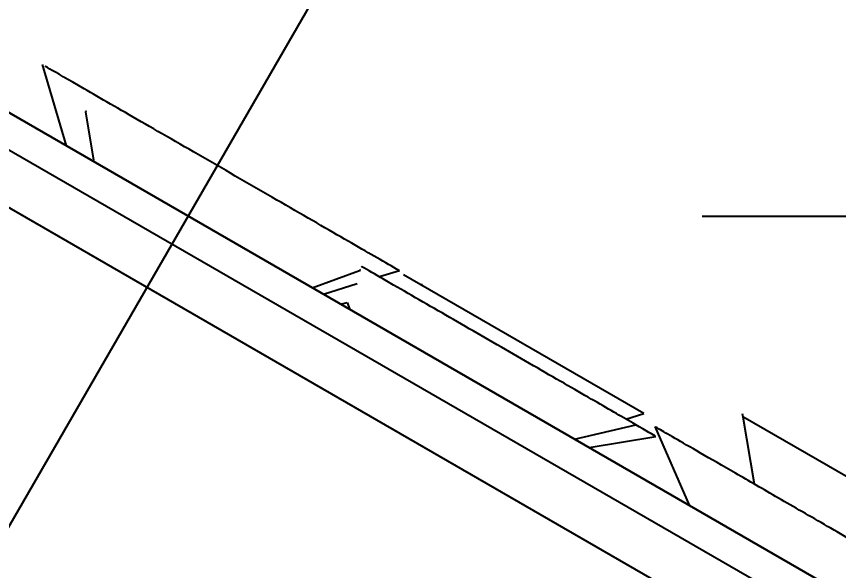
# Model space of a CAD drawing. Header units: millimetres. Extents: x 3916 to 10869, y 6515 to 11511.
# Drawn here: x 7138.74 to 7158.73, y 10257.91 to 10271.38 of the extents above; entities that cross this region are included whole.
import ezdxf

# ---------------------------------------------------------------- set-up
doc = ezdxf.new("R2010")
doc.units = ezdxf.units.MM
doc.header["$LTSCALE"] = 50
doc.header["$PDSIZE"] = -1
doc.linetypes.add('CENTERX2', pattern=[20.32, 12.7, -2.54, 2.54, -2.54])
doc.layers.add('CENTER_LINE', color=1, linetype='CENTERX2')
doc.layers.add('dim', color=4, linetype='Continuous', lineweight=18)
doc.styles.add('SLDTEXTSTYLE0', font='GULIM.TTC')
doc.dimstyles.new('ISO-25', dxfattribs={"dimtxt": 2.5, "dimasz": 2.5, "dimexe": 1.25, "dimexo": 0.625, "dimtad": 1, "dimtxsty": 'SLDTEXTSTYLE0', "dimcen": 2.5, "dimadec": 0, "dimazin": 0, "dimtfac": 1, "dimtmove": 0, "dimatfit": 3, "dimfxl": 0, "dimarcsym": 0})

# ---------------------------------------------------------------- blocks, each defined once
blk = doc.blocks.new('*D26')
at = {"layer": 'Defpoints', "color": 0}
for p in [(7076.309, 10374.327), (7115.34, 8872.803), (7170.485, 8777.288), (7168.471, 8417.732), (7076.309, 7240.741)]:
    blk.add_point(p, dxfattribs=at)
at = {"layer": 'dim', "color": 0, "lineweight": -2, "ltscale": 2}
blk.add_line((7176.735, 8766.463), (7354.177, 8459.124), dxfattribs=at)
blk.add_arc((7076.309, 8940.406), 530.736, 275.39976, 294.60024, dxfattribs=at)
at = {"layer": 'dim', "color": 0}
for points in [[(7301.069, 8450.437), (7293.425, 8465.247), (7341.677, 8480.775)], [(7125.861, 8420.349), (7126.646, 8403.701), (7076.309, 8409.669)]]:
    blk.add_solid(points, dxfattribs=at)
at = {"layer": 'dim', "color": 0, "insert": (7203.612, 8465.304), "char_height": 50, "attachment_point": 5, "rotation": 15, "style": 'SLDTEXTSTYLE0'}
blk.add_mtext('30%%d', dxfattribs=at)
blk = doc.blocks.new('*D35')
at = {"layer": 'Defpoints', "color": 0}
for p in [(7142.913, 10266.529), (7360.887, 10266.529), (7076.309, 9545.787)]:
    blk.add_point(p, dxfattribs=at)
at = {"layer": 'dim', "color": 0, "lineweight": -2, "ltscale": 2}
for p, q in [((7155.413, 10266.529), (7385.887, 10266.529)), ((7360.887, 9595.787), (7360.887, 10216.529)), ((7088.809, 9545.787), (7385.887, 9545.787))]:
    blk.add_line(p, q, dxfattribs=at)
at = {"layer": 'dim', "color": 0}
for points in [[(7369.22, 10216.529), (7352.554, 10216.529), (7360.887, 10266.529)], [(7352.554, 9595.787), (7369.22, 9595.787), (7360.887, 9545.787)]]:
    blk.add_solid(points, dxfattribs=at)
at = {"layer": 'dim', "color": 0, "insert": (7318.637, 9906.158), "char_height": 50, "attachment_point": 5, "rotation": 90, "style": 'SLDTEXTSTYLE0'}
blk.add_mtext('720,74', dxfattribs=at)
blk = doc.blocks.new('*D37')
at = {"layer": 'Defpoints', "color": 0}
for p in [(7269.115, 10680.896), (7076.309, 10374.327), (7170.485, 10314.286), (7115.34, 10218.771), (7076.309, 7240.741)]:
    blk.add_point(p, dxfattribs=at)
at = {"layer": 'dim', "color": 0, "lineweight": -2, "ltscale": 2}
for p, q in [((7076.309, 10386.827), (7076.309, 10739.893)), ((7176.735, 10325.111), (7370.672, 10661.019))]:
    blk.add_line(p, q, dxfattribs=at)
blk.add_arc((7076.309, 10151.168), 563.725, 65.08356, 84.91644, dxfattribs=at)
at = {"layer": 'dim', "color": 0}
for points in [[(7126.63, 10721.001), (7125.891, 10704.351), (7076.309, 10714.893)], [(7309.962, 10655.029), (7317.647, 10669.818), (7358.172, 10639.368)]]:
    blk.add_solid(points, dxfattribs=at)
at = {"layer": 'dim', "color": 0, "insert": (7232.274, 10733.235), "char_height": 50, "attachment_point": 5, "rotation": 345, "style": 'SLDTEXTSTYLE0'}
blk.add_mtext('30%%d', dxfattribs=at)
blk = doc.blocks.new('*D39')
at = {"layer": 'Defpoints', "color": 0}
for p in [(7142.913, 10504.327), (7142.913, 10266.529), (7076.309, 9817.851)]:
    blk.add_point(p, dxfattribs=at)
at = {"layer": 'dim', "color": 0, "lineweight": -2, "ltscale": 2}
for p, q in [((7076.309, 9830.351), (7076.309, 10529.327)), ((7142.913, 10279.029), (7142.913, 10529.327)), ((7026.309, 10504.327), (6976.309, 10504.327)), ((7076.309, 10504.327), (7142.913, 10504.327)), ((7192.913, 10504.327), (7399.013, 10504.327))]:
    blk.add_line(p, q, dxfattribs=at)
at = {"layer": 'dim', "color": 0}
for points in [[(7026.309, 10495.994), (7026.309, 10512.66), (7076.309, 10504.327)], [(7192.913, 10512.66), (7192.913, 10495.994), (7142.913, 10504.327)]]:
    blk.add_solid(points, dxfattribs=at)
at = {"layer": 'dim', "color": 0, "insert": (7320.963, 10546.577), "char_height": 50, "attachment_point": 5, "style": 'SLDTEXTSTYLE0'}
blk.add_mtext('66,6', dxfattribs=at)
blk = doc.blocks.new('*D40')
at = {"layer": 'Defpoints', "color": 0}
for p in [(7076.309, 10504.327), (7009.706, 10266.529), (7076.309, 9776.781)]:
    blk.add_point(p, dxfattribs=at)
at = {"layer": 'dim', "color": 0, "lineweight": -2, "ltscale": 2}
for p, q in [((7009.706, 10279.029), (7009.706, 10529.327)), ((7076.309, 9789.281), (7076.309, 10529.327)), ((7009.706, 10504.327), (6728.333, 10504.327)), ((6959.706, 10504.327), (6909.706, 10504.327)), ((7009.706, 10504.327), (7076.309, 10504.327)), ((7126.309, 10504.327), (7176.309, 10504.327))]:
    blk.add_line(p, q, dxfattribs=at)
at = {"layer": 'dim', "color": 0}
for points in [[(6959.706, 10495.994), (6959.706, 10512.66), (7009.706, 10504.327)], [(7126.309, 10512.66), (7126.309, 10495.994), (7076.309, 10504.327)]]:
    blk.add_solid(points, dxfattribs=at)
at = {"layer": 'dim', "color": 0, "insert": (6806.383, 10546.577), "char_height": 50, "attachment_point": 5, "style": 'SLDTEXTSTYLE0'}
blk.add_mtext('66,6', dxfattribs=at)

msp = doc.modelspace()

# ---------------------------------------------------------------- linework, layer by layer
at = {"color": 7, "linetype": 'Continuous', "lineweight": 25}
for p, q in [((7115.332, 10282.452), (7171.385, 10250.09)), ((7114.939, 10281.772), (7170.992, 10249.409)), ((7114.332, 10280.72), (7170.385, 10248.358)), ((7139.368, 10270.213), (7139.948, 10268.24)), ((7140.419, 10269.077), (7140.424, 10269.052)), ((7140.436, 10269.068), (7140.419, 10269.077)), ((7140.633, 10267.845), (7140.424, 10269.052)), ((7145.932, 10264.785), (7147.083, 10265.208)), ((7147.083, 10265.208), (7147.106, 10265.216)), ((7147.106, 10265.216), (7147.09, 10265.226)), ((7148.05, 10265.2), (7147.567, 10265.05)), ((7153.993, 10261.725), (7148.15, 10265.098)), ((7147.026, 10264.881), (7146.209, 10264.625)), ((7148.562, 10264.86), (7148.616, 10264.873)), ((7146.617, 10264.39), (7146.779, 10264.429)), ((7146.779, 10264.429), (7146.842, 10264.26)), ((7153.555, 10261.592), (7153.993, 10261.725)), ((7156.385, 10261.731), (7156.399, 10261.647)), ((7156.399, 10261.647), (7156.672, 10260.014)), ((7167.322, 10255.34), (7156.399, 10261.647)), ((7152.306, 10261.106), (7153.794, 10261.455)), ((7154.261, 10261.407), (7155.091, 10259.498)), ((7152.662, 10260.9), (7154.284, 10261.171))]:
    msp.add_line(p, q, dxfattribs=at)
for points, knots in [([(7148.05, 10265.2), (7147.698, 10265.403), (7146.996, 10265.808), (7145.319, 10266.776), (7143.487, 10267.835), (7141.712, 10268.859), (7140.312, 10269.667), (7139.466, 10270.156), (7139.446, 10270.167), (7139.438, 10270.172)], [0, 0, 0, 0, 0.14866, 0.29732, 0.44598, 0.59464, 0.7433, 0.89196, 1, 1, 1, 1]), ([(7153.794, 10261.455), (7153.489, 10261.631), (7152.88, 10261.983), (7151.429, 10262.82), (7149.826, 10263.745), (7148.34, 10264.603), (7147.383, 10265.156), (7147.136, 10265.299), (7147.127, 10265.304)], [0, 0, 0, 0, 0.198615, 0.39723, 0.595845, 0.79446, 0.993075, 1, 1, 1, 1]), ([(7154.223, 10261.207), (7154.242, 10261.196), (7154.329, 10261.146), (7154.029, 10261.319), (7153.794, 10261.455)], [0, 0, 0, 0, 0.214602, 1, 1, 1, 1]), ([(7164.56, 10255.46), (7164.147, 10255.698), (7163.323, 10256.174), (7161.971, 10256.955), (7160.599, 10257.747), (7159.249, 10258.526), (7157.976, 10259.262), (7156.827, 10259.925), (7155.847, 10260.49), (7155.071, 10260.939), (7154.544, 10261.243), (7154.274, 10261.399), (7154.289, 10261.39), (7154.294, 10261.387)], [0, 0, 0, 0, 0.094818, 0.189635, 0.284453, 0.379271, 0.474089, 0.568906, 0.663724, 0.758542, 0.853359, 0.948177, 1, 1, 1, 1])]:
    msp.add_open_spline(points, degree=3, knots=knots, dxfattribs=at)
at = {"layer": 'CENTER_LINE'}
for p, q in [((7170.485, 10314.286), (7115.34, 10218.771)), ((7190.693, 10238.942), (7095.179, 10294.088))]:
    msp.add_line(p, q, dxfattribs=at)

# ---------------------------------------------------------------- dimensions: what is measured, and where the dimension line sits
at = {"layer": 'dim', "ltscale": 2}
dim = msp.add_angular_dim_2l(base=(7269.115, 10680.896), line1=((7076.309, 7240.741), (7076.309, 10374.327)), line2=((7170.485, 10314.286), (7115.34, 10218.771)), dimstyle='ISO-25', override={"dimscale": 20}, dxfattribs=at)
dim.commit()
dim.dimension.update_dxf_attribs({"geometry": '*D37', "text_midpoint": (7222.212, 10695.685), "dimtype": 162})
dim = msp.add_linear_dim(base=(7076.309, 10504.327), p1=(7009.706, 10266.529), p2=(7076.309, 9776.781), dimstyle='ISO-25', override={"dimscale": 20}, dxfattribs=at)
dim.commit()
dim.dimension.update_dxf_attribs({"geometry": '*D40', "text_midpoint": (6806.383, 10504.327), "dimtype": 160})
dim = msp.add_linear_dim(base=(7142.913, 10504.327), p1=(7076.309, 9817.851), p2=(7142.913, 10266.529), dimstyle='ISO-25', override={"dimscale": 20}, dxfattribs=at)
dim.commit()
dim.dimension.update_dxf_attribs({"geometry": '*D39', "text_midpoint": (7320.963, 10546.577)})
dim = msp.add_angular_dim_2l(base=(7168.471, 8417.732), line1=((7170.485, 8777.288), (7115.34, 8872.803)), line2=((7076.309, 7240.741), (7076.309, 10374.327)), dimstyle='ISO-25', override={"dimscale": 20}, dxfattribs=at)
dim.commit()
dim.dimension.update_dxf_attribs({"geometry": '*D26', "text_midpoint": (7203.612, 8465.304)})
dim = msp.add_linear_dim(base=(7360.887, 10266.529), p1=(7076.309, 9545.787), p2=(7142.913, 10266.529), angle=90, dimstyle='ISO-25', override={"dimscale": 20}, dxfattribs=at)
dim.commit()
dim.dimension.update_dxf_attribs({"geometry": '*D35', "text_midpoint": (7318.637, 9906.158)})

doc.saveas('drawing.dxf')
